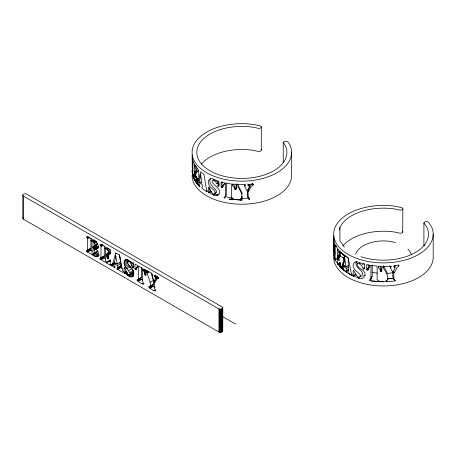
<?xml version="1.0" encoding="UTF-8"?>
<svg xmlns="http://www.w3.org/2000/svg" width="456" height="456" viewBox="0 0 456 456"><rect width="100%" height="100%" fill="white"/><g stroke="black" fill="none" stroke-linecap="round" stroke-linejoin="round"><path stroke-width="0.68" d="M196.935 181.602L196.941 179.521L195.476 176.512L194.718 171.798L195.915 172.072L195.858 177.019L196.696 178.313L198.759 179.938L198.115 182.947L197.362 183.05L195.886 179.863L194.746 179.117M340.085 256.278L340.153 251.866L337.873 248.925L337.873 250.241L338.922 252.464L339.862 256.158L344.115 257.965C345.585 261.812 341.726 266.224 343.687 269.587L341.373 267.678L340.239 267.353L335.297 260.313M339.156 260.325L338.865 254.71L338.312 255.73L337.845 255.787C337.953 258.37 339.412 261.681 339.093 260.98M340.951 267.598L344.018 270.1L343.482 268.704L343.898 270.186L340.341 267.478L339.942 262.177L339.332 263.22L337.879 264.32L337.879 263.101L338.945 263.585M340.78 267.461L340.239 263.374L340.239 267.353L343.813 269.935M241.714 198.582L241.919 196.593L241.714 198.582L240.226 199.415L241.452 200.081L228.975 199.118L231.443 199.306L231.916 198.041L232.349 198.081L231.899 199.34L241.452 200.081M196.844 167.933L196.775 172.339L194.74 166.258L194.74 164.935L198.759 170.345L198.759 179.938L196.468 178.125L198.759 179.938L200.047 174.283L200.458 176.945L198.987 183.608L199.848 186.498L196.924 183.42L196.935 182.423M192.215 157.423L192.25 163.305M423.898 245.328L423.898 222.95C424.519 221.519 426.936 221.331 428.258 221.918L431.507 226.723A49.761 28.728 0 0 1 387.953 262.764A49.761 28.728 0 0 1 333.838 231.859A49.761 28.728 0 0 1 395.797 206.329L401.941 207.697L402.865 208.591L402.711 232.372A2.485 1.436 0 0 1 401.474 233.119L399.815 233.164L394.691 232.053A45.041 26.003 0 0 0 342.923 245.869M340.187 256.329L340.153 255.856M240.586 199.905L240.648 198.542L249.016 198.172L249.375 199.517L248.52 199.7M192.842 174.505C191.189 176.808 203.057 191.953 194.313 179.658L194.313 164.274L192.859 160.312L192.899 174.517L194.011 174.409M381.666 271.514L381.894 266.384L378.269 266.167L378.269 267.529L379.774 269.245L380.509 271.462L381.666 271.514L381.837 268.795L380.788 268.749L380.122 266.532M195.573 173.628C196.251 172.499 195.772 169.296 194.968 171.849M337.041 258.364L335.075 258.626L335.228 260.108L333.889 254.556L335.228 260.108M261.322 126.859L261.294 127.207A2.759 1.59 0 0 1 260.427 128.119L258.945 128.449L253.103 127.23A45.047 26.009 0 0 0 196.952 150.303A45.047 26.009 0 0 0 245.915 178.313A45.047 26.009 0 0 0 285.365 145.681L283.233 142.261L285.581 141.166L287.599 141.468L289.919 144.974A49.761 28.728 0 0 1 246.365 181.021A49.761 28.728 0 0 1 192.255 150.115A49.761 28.728 0 0 1 254.209 124.585L260.12 125.845L261.322 126.859L261.294 150.286A2.759 1.59 0 0 1 260.427 151.198L258.945 151.535L253.103 150.309A45.047 26.009 0 0 0 201.335 164.12M381.085 271.685L381.307 268.966M222.705 331.216L222.739 307.732L222.22 306.991L26.824 194.199A2.354 1.362 0 0 0 23.49 194.199A2.354 1.362 0 0 0 23.49 196.126L23.49 219.205L218.943 332.048L220.134 332.316L221.491 332.156L222.705 331.216L222.739 307.732M192.5 167.432L192.096 171.279L192.369 172.168L192.29 163.345M133.557 276.057L131.47 276.946L128.883 276.233L128.883 274.945L130.393 274.66C129.766 269.918 119.723 263.91 126.198 259.202M124.539 265.141L127.868 263.22L127.526 259.521L124.197 261.448M356.142 261.852C354.557 267.529 362.058 269.559 362.771 273.993L361.864 274.632M380.509 271.462L380.788 268.749M192.09 156.083L192.227 155.006L192.364 164.149L192.101 163.333M98.348 246.485L95.019 248.406C100.206 250.92 99.533 260.758 92.773 255.081L92.773 253.895L93.788 254.032L94.107 252.92L94.027 249.438L92.802 247.711L92.802 246.542L93.731 246.702L97.06 244.781L97.441 243.447L94.107 245.368M93.788 254.032L97.117 252.105L97.441 250.999L94.107 252.92M155.291 278.924L155.262 277.419L154.35 276.239C154.037 274.181 158.699 276.957 158.198 278.445L157.155 278.599L156.67 279.14L154.812 282.771L154.265 280.976L155.291 278.924L158.067 277.316M339.52 230.137L339.925 227.424A45.053 26.009 0 0 1 394.697 208.973L399.815 210.085L401.474 210.039A2.485 1.436 0 0 0 402.711 209.293L402.87 208.951M364.863 275.983C366.789 269.77 357.304 269.154 357.042 264.03L358.387 263.534L358.387 262.234C354.757 260.131 351.707 264.463 353.662 267.678C354.665 271.548 360.377 272.568 360.599 276.41L358.672 277.043L358.672 278.331L362.001 278.439L364.247 277.1M125.115 266.418L128.444 264.497C130.792 268.02 136.618 272.352 132.445 276.695M129.612 275.088L133.722 272.739C133.534 268.122 127.583 266.167 127.486 261.767L128.837 260.815M192.09 171.302L192.968 175.987M213.419 180.28L213.761 179.442M195.008 179.35L195.464 180.04L195.886 179.863M334.014 235.809L333.695 237.582L333.695 252.972L334.014 251.199M248.896 186.042L248.856 184.56L247.631 184.002M378.269 267.529L378.514 266.179M222.67 186.983L223.087 185.415L224.489 184.133L224.489 182.765L221.114 181.955L221.114 186.567L221.867 187.49L222.397 187.433L223.32 186.179L222.3 185.911L222.1 185.335L222.1 182.041M348.236 258.033L348.253 273.429L353.759 276.159L348.253 273.429L346.081 271.765L345.996 270.932L346.628 270.511L346.321 268.322L343.921 266.566L344.149 265.398L346.075 266.806L348.441 265.614M368.146 269.616L368.556 268.037L369.976 266.72L369.976 265.358L366.561 264.623L366.778 269.81L367.867 270.066L368.75 268.521M146.484 271.291C147.396 270.63 152.76 273.247 152.709 275.196L152.047 275.629L154.43 283.621L154.43 288.54L155.644 290.768C154.025 291.344 149.978 288.722 148.895 286.875L149.015 286.539C153.279 286.704 146.769 274.387 147.334 273.019L146.484 271.291L147.596 270.647M338.095 263.277L337.879 264.32L340.045 263.448L340.085 262.399M234.481 188.898L234.042 187.199L232.543 185.455L232.987 184.116L234.412 185.854L235.114 188.089L234.777 189.44L235.347 189.667L235.934 189.508L236.43 187.644L236.43 183.694M117.238 264.087L115.442 253.884L115.687 252.92L119.62 255.195L122.333 270.003C125.622 275.276 119.318 270.294 117.249 269.046L117.146 268.219L117.853 267.757L117.511 265.586L114.787 264.013L115.049 262.821L117.238 264.087L120.566 262.166L119.25 254.682M339.161 257.081L339.862 256.158L339.156 256.033L338.289 258.244L339.156 255.97L338.449 255.474M377.14 281.472L371.03 280.913L383.439 281.842M346.075 266.806L344.485 256.483L344.839 255.474L348.253 258.119L351.188 272.699L352.317 274.774C351.485 275.983 349.347 273.366 348.253 273.429M235.347 189.667L235.655 188.317L236.214 188.157M87.529 250.578L87.649 238.784C84.896 234.202 89.194 237.793 91.981 239.235L91.981 254.625L87.381 251.968L86.651 250.96L90.864 248.651L90.978 238.271M100.913 258.301L101.032 246.514C98.279 241.931 102.583 245.516 105.364 246.964L105.364 262.348L100.081 258.962L100.132 258.358L104.133 256.443M104.361 246.001L104.247 256.38L100.428 258.301M340.826 266.931L341.863 266.731L342.239 265.802L344.115 257.965L342.883 257.48M195.259 174.984L195.544 173.804L195.122 174.272L195.915 172.072L195.35 171.068M339.954 255.377L339.692 254.744L340.341 252.088L344.308 255.109M136.447 267.889L136.139 269.371L135.523 269.718L134.947 268.652L134.947 264.041L137.512 265.523L137.512 266.885L136.447 267.889L137.558 267.245M122.265 268.259L121.045 267.558L120.401 266.589L121.182 265.831L120.84 263.665L119.21 262.719M138.305 279.226L138.157 279.773L137.222 279.727L137.102 280.064C138.179 281.916 142.186 284.476 143.851 283.963L142.637 281.728L142.637 268.481L138.305 265.979L138.305 279.226L141.634 277.305L141.634 267.541M137.159 280.366L141.491 277.846L141.634 277.305M149.813 286.642L153.284 284.658L153.427 284.111L153.427 280.303L151.261 273.07M93.731 246.702L94.107 245.989L94.021 242.729L92.773 240.933L92.773 239.691C96.757 240.038 101.705 249.837 95.019 248.406M111.076 264.697L112.358 264.377L112.803 263.408L115.009 255.394L115.51 258.016L113.704 264.839L114.861 266.931L114.764 267.638L111.025 265.232L111.076 264.697L112.74 263.733M369.713 266.367L369.97 265.443M338.164 263.334L337.879 264.32L338.466 263.579M223.708 185.073L224.42 183.426M92.596 251.131L90.174 249.58L90.083 248.708M105.439 258.546L103.558 257.309L103.466 256.437M370.585 280.867L369.428 280.024L370.842 279.385L372.221 276.142L372.221 264.987M249.375 199.517L249.58 198.605L248.246 198.212L248.035 197.596L248.035 192.677L244.826 186.829L244.764 184.537M196.08 179.265L196.405 179.653L195.903 179.858L196.342 178.45M231.87 199.415L232.748 199.363L233.181 198.024M398.875 265.922L398.943 265.284L398.094 265.107L393.556 266.122L393.642 266.749L394.913 267.273L395.13 267.815L393.522 271.542L394.286 272.95L396.845 267.928L398.875 265.922L398.293 264.885M225.093 198.292L223.947 197.419L225.344 196.838L225.538 196.251L225.538 183.004L231.409 183.985L231.409 197.231L231.614 197.881L232.942 198.502L232.748 199.363M370.842 279.385L371.047 265.529L377.123 266.082L377.123 279.328L377.329 279.973L378.668 280.565L378.474 281.432L387.178 281.648L393.767 281.124M140.551 277.807L140.653 278.724L142.717 280.07M152.344 284.618L152.481 285.57L155.051 287.189M124.078 268.242L124.237 267.797L124.961 268.122L126.283 272.015L128.142 274.518L128.142 275.806L125.32 273.412C122.983 274.307 124.522 269.165 124.078 268.242L125.189 267.598M107.023 254.135L107.633 252.898L107.992 252.943C109.007 254.345 109.104 258.432 108.009 259.133L106.185 255.645L106.185 254.334L108.693 253.171M210.364 178.792C207.526 184.817 216.036 187.53 216.668 192.335L215.813 192.859M395.574 265.306L394.571 267.524M235.934 189.508L236.162 184.384L232.543 184.087L232.543 185.455M344.548 260.621L342.69 264.788L343.06 266.771M339.692 254.744L339.292 253.781L339.925 251.786M370.654 279.505L372.033 276.752M370.557 279.517L371.777 276.889M157.856 278.542L158.369 277.51M369.719 280.543L370.243 279.494M338.443 258.957L339.161 257.532M252.96 183.979L253.325 184.862L251.188 186.646L248.577 191.566L248.258 190.22L250.743 185.313L252.778 183.54M108.796 261.316L109.497 260.051L110.05 260.285L110.306 265.204L106.242 262.855L106.242 261.641L108.129 261.795L110.46 260.353M367.325 270.134L368.858 267.564L369.343 267.484M394.235 281.078L395.443 280.349L393.961 279.596L393.756 274.067L390.558 268.288L390.41 267.746L391.339 266.851L391.356 266.264L382.818 266.572L382.658 267.324L383.752 268.27L387.651 275.663L387.651 279.477L387.44 280.121L385.953 281.113L387.178 281.648M195.727 172.961L194.94 173.65L195.915 172.072M244.672 186.282L245.607 185.41L245.362 184.629L237.872 184.498L236.886 184.765L236.926 185.341M225.344 196.838L226.313 194.963L226.313 183.112M366.778 269.81L368.362 267.25L368.169 264.697M339.292 253.781L340.159 252.385M23.49 196.126L218.851 308.934L221.491 309.077L222.705 308.131M339.161 256.734L338.09 257.634L339.156 256.033L338.118 255.827M224.238 197.944L225.076 196.673L231.916 198.041M196.57 172.22L196.074 172.117L196.57 172.22L195.88 171.353M343.037 257.52L343.545 258.592L344.115 257.965L343.59 258.695L343.83 259.19M195.92 173.126L195.926 172.778M363.706 269.137L364.464 268.573L364.304 264.121L363.523 263.779L362.662 264.224L359.356 262.576L359.356 263.819L361.631 265.626L363.232 268.875L363.706 269.137L364.458 268.139M221.867 187.49L222.819 186.242M363.232 268.875L364.384 267.381M221.325 187.148L222.3 185.911M362.662 264.224L363.449 263.232M343.556 258.626L344.115 257.965M217.535 185.404L217.848 186.139L218.983 184.954L216.674 180.53M359.356 263.819L360.268 262.867M218.236 182.953C216.566 185.997 216.184 181.095 214.291 180.77L214.291 179.527L217.284 181.477L218.059 180.69M358.672 278.331L361.015 275.971L364.036 275.988L365.188 275.458M216.97 183.985L218.15 182.81M216.97 195.556C225.492 190.505 212.331 185.814 212.086 180.861L213.408 180.394L213.408 179.1C209.806 176.882 206.899 181.288 208.797 184.441C209.794 188.271 215.437 189.491 215.414 193.486L213.676 193.925L213.676 195.208L216.668 195.658L219.022 194.017M216.668 195.658L218.15 194.381M196.393 171.883L196.838 171.986M214.291 180.77L215.169 180.017M213.676 195.208L215.015 194.091L215.015 192.802M196.844 171.923L198.759 170.345L196.844 171.923L196.291 171.325L196.678 172.129M353.981 276.193L356.199 274.563M353.759 276.159L353.297 275.709L355.686 273.913M424.097 245.539L424.468 245.271M209.11 192.962L211.185 191.628L211.778 191.885M211.185 191.628C209.287 192.797 209.954 188.698 209.885 187.929M208.894 192.922L208.443 192.466L210.028 191.457M86.748 237.183L87.86 236.544M87.039 237.576L88.15 236.938M87.415 237.946L89.085 236.989M87.529 238.14L89.194 237.183M87.649 238.784L89.866 237.502M92.773 240.933L94.438 239.97M93.394 241.458L95.059 240.5M93.805 242.085L95.475 241.121M94.021 242.729L96.244 241.446M94.107 243.418L96.889 241.817M94.107 245.989L97.441 244.063M93.36 246.753L96.136 245.151M87.301 250.31L90.978 248.144M93.993 246.417L97.322 244.496M88.15 249.934L90.75 248.719M86.651 250.96L89.98 249.039M86.697 251.239L90.031 249.312M92.802 247.711L96.13 245.79L97.356 247.511M86.839 251.501L90.174 249.58M93.36 248.178L96.689 246.257M87.381 251.968L90.715 250.048M87.637 252.117L90.966 250.19M100.132 244.912L101.243 244.268M93.719 248.68L97.048 246.759M100.428 245.305L101.534 244.667M94.027 249.438L95.692 248.474M100.804 245.676L102.469 244.712M100.913 245.869L102.577 244.906M96.421 248.754L98.644 247.471M94.107 250.361L96.33 249.079M97.305 248.68L98.41 248.035M101.032 246.514L103.25 245.231M94.027 253.639L97.362 251.712M93.389 254.123L96.165 252.521M92.773 255.081L96.102 253.154L98.388 254.419L95.053 256.34M93.936 255.753L97.265 253.827M106.237 248.782L106.237 247.465L110.17 249.734L110.05 254.169L109.366 253.827L108.095 250.68L106.237 248.782L107.901 247.825M107.268 249.654L108.938 248.691M95.942 256.677L98.718 255.075M96.672 256.785L98.895 255.502M97.339 256.694L98.992 255.765M108.095 250.68L110.318 249.398M108.727 251.889L110.392 250.925M107.428 253.371L108.534 252.732M106.738 254.015L107.85 253.376M107.263 253.838L108.927 252.875M106.681 254.288L108.346 253.331M100.691 258.039L104.361 255.873M109.183 253.302L110.848 252.345M100.035 258.689L103.369 256.762M100.081 258.962L103.415 257.041M106.185 255.645L108.961 254.043M109.366 253.827L110.477 253.188M100.223 259.23L103.558 257.309M109.679 254.112L110.791 253.468M106.63 256.107L108.847 254.824M100.77 259.698L104.099 257.771M101.021 259.84L104.356 257.919M106.983 256.654L108.648 255.691M107.251 257.321L108.921 256.357M107.456 258.125L108.568 257.48M115.442 253.884L116.554 253.245M107.662 258.774L108.773 258.13M109.269 260.41L110.38 259.772M107.291 261.932L109.514 260.65M106.242 262.855L110.352 260.513M112.803 263.408L114.473 262.451M111.401 264.64L113.618 263.357M110.968 264.93L113.743 263.329M111.988 264.611L114.211 263.329M111.025 265.232L114.353 263.311M111.178 265.534L113.954 263.927M114.787 264.013L115.898 263.374M111.748 266.036L113.971 264.754M124.539 260.507L126.762 259.225M114.228 267.467L115.339 266.828M117.511 265.586L120.84 263.665M124.078 262.616L127.412 260.69M117.825 267.398L121.153 265.477M127.486 261.767L128.598 261.123M124.197 263.876L127.526 261.955M117.146 268.219L121.182 265.831M127.412 262.263L129.076 261.299M117.5 268.139L120.834 266.219M117.773 268.048L121.108 266.127M117.072 268.51L120.401 266.589M129.418 261.841L129.418 260.604L132.251 262.867C134.246 262 133.557 267.353 133.009 268.054C131.277 266.509 131.755 263.203 129.418 261.841L130.53 261.202M117.249 269.046L120.578 267.125M117.716 269.479L121.045 267.558M130.393 262.855L131.505 262.211M131.185 264.07L133.409 262.787M125.913 267.7L129.248 265.774M131.801 265.472L133.465 264.508M126.768 268.801L130.102 266.88M132.172 266.828L133.283 266.184M132.274 267.319L133.386 266.68M124.078 272.346L126.301 271.063M132.417 267.621L133.528 266.977M128.415 270.619L131.744 268.698M124.214 273.15L126.437 271.867M124.385 273.429L126.608 272.146M124.625 273.628L126.295 272.665M124.824 273.68L126.985 272.454M125.611 273.509L126.722 272.87M137.108 266.999L138.214 266.355M136.8 267.256L137.911 266.612M125.879 273.72L127.543 272.756M134.947 268.652L137.723 267.051M126.375 274.255L127.486 273.611M135.107 269.274L136.771 268.31M129.897 272.397L133.232 270.476M135.523 269.718L136.635 269.074M130.336 273.275L133.671 271.349M127.298 275.185L128.41 274.546M130.484 274.067L133.813 272.146M130.108 274.996L133.443 273.07L132.947 273.161M128.883 276.233L132.217 274.307L133.517 274.854L130.188 276.775M131.47 276.946L133.135 275.988M143.452 270.317L143.452 268.949L146.017 270.431L145.857 275.481L145.036 275.025L144.512 272.545L143.452 270.317L145.116 269.353M143.851 270.892L145.515 269.929M144.164 271.502L146.382 270.22M144.512 272.545L146.176 271.582M146.558 271.645L147.67 271.006M146.895 272.146L148.006 271.502M144.729 273.646L146.393 272.682M147.145 272.54L148.81 271.582M144.826 274.392L145.937 273.748M147.334 273.019L148.998 272.061M145.036 275.025L146.148 274.381M137.102 280.064L139.325 278.781M137.324 280.651L140.653 278.724M137.974 281.175L141.303 279.254M138.293 281.363L141.628 279.437M152.047 275.629L153.159 274.991M154.248 275.817L155.359 275.173M154.35 276.239L155.462 275.601M154.795 276.775L155.906 276.131M142.648 283.877L143.76 283.233M142.973 284.06L144.079 283.421M155.262 277.419L156.927 276.456M155.416 278.069L157.639 276.786M150.098 282.224L153.427 280.303M157.155 278.599L158.266 277.96M156.67 279.14L158.335 278.177M154.265 280.976L156.488 279.699M150.098 286.032L153.427 284.111M149.363 286.522L151.586 285.245M148.895 286.875L151.671 285.274M148.958 287.177L152.293 285.251M149.152 287.497L152.481 285.57M149.767 287.987L153.096 286.06M150.087 288.169L153.421 286.248M154.441 290.683L155.553 290.044M154.772 290.877L155.884 290.233M346.554 270.801L348.891 269.587M346.321 268.322L348.669 267.119M346.081 271.765L348.447 270.573M345.996 270.932L348.367 269.741M345.927 271.223L348.897 269.741M339.994 251.946L341.601 253.04M195.521 172.716L194.718 173.109L196.399 172.79M125.086 259.84L126.426 259.43L128.649 260.102L128.649 261.396L127.726 261.459M197.551 183.05L197.494 182.628L197.898 183.124L196.878 178.792M338.728 256.682L337.845 257.093L339.703 256.637M343.921 266.566L345.169 266.019M199.409 186.282L198.759 185.734L199.848 186.498L197.756 184.503L194.746 180.331M196.924 183.42L198.115 184.851M196.861 178.712L197.927 178.427M338.922 252.464L340.016 252.179M96.718 252.196L97.117 252.105M195.476 176.512L196.576 176.272M195.276 171.695L196.399 171.484M335.075 258.626L335.268 246.314L336.574 246.12M217.284 181.477L218.395 181.06L219.051 182.149L219.051 185.866L218.606 186.441L217.848 186.139M335.097 259.521L337.714 259.168M96.695 244.826L97.06 244.781M194.267 176.073L193.19 176.181L193.789 178.803M194.216 175.873C191.628 176.751 192.517 171.65 192.227 170.424M387.235 278.907L393.209 278.428M192.859 175.395L194.609 175.246M387.446 278.838L392.787 278.468M225.389 195.67L225.954 195.658M333.889 254.556C335.211 260.114 334.556 248.206 334.048 247.471L334.447 248.286L334.613 244.809L333.746 238.226L333.746 246.251L335.092 246.24M335.12 253.599L333.746 253.61L333.746 252.43L335.092 252.413M217.86 194.484L215.015 194.091M192.5 168.834L192.381 169.478L192.204 165.078M354.546 275.886L357.8 277.995L357.8 276.712L355.651 274.404L353.759 270.317L353.143 270.813L353.297 275.709M209.657 192.666L212.827 194.849L212.827 193.561L210.729 191.206L208.894 187.08L208.295 187.564L208.443 192.466M395.386 242.581L390.752 241.475A28.266 16.319 0 0 0 355.663 254.197M206.682 191.691L207.292 191.845L207.497 191.509L206.443 189.394L203.992 174.437L200.606 171.866L200.401 172.807L201.917 183.164L200.081 181.71L199.865 182.879L202.15 184.68L202.441 186.88L201.774 187.57L202.327 188.59L206.682 191.691L206.665 190.22M340.33 267.376L340.239 266.104M195.92 172.015L195.265 171.502M371.019 277.926L371.805 278.24M235.114 188.089L235.655 188.317M248.577 191.566L247.802 190.146L249.426 186.447L249.21 185.905L247.921 185.353L247.836 184.726L252.499 183.962L253.45 184.498M339.15 255.822L338.54 255.041M90.67 240.443L92.522 241.509M104.236 248.275L105.467 248.987M119.033 256.819L120.27 257.532M141.85 269.992L143.087 270.704M222.015 316.27L235.581 324.108M109.577 260.935L110.734 261.607M368.362 267.25L368.858 267.564M247.745 191.332L247.745 196.245L248.138 196.986M392.776 271.411L392.776 276.325L393.146 277.06M341.567 266.931L343.117 268.014M348.253 258.119L341.675 253.091M196.775 178.461L198.759 179.938L195.367 175.828L195.915 176.369M237.616 184.321L241.919 192.785L241.919 194.142L237.758 185.951M340.906 267.775L343.898 270.186M339.133 255.548L339.862 256.158M402.386 231.021L402.87 232.03M339.925 255.628L339.56 255.274L339.891 255.907M222.277 330.127L222.739 330.811M198.759 179.938L195.658 176.939L196.627 178.256M340.341 252.088L344.485 256.483M260.952 149.311L261.322 149.939M342.239 265.802L342.855 266.532L342.524 264.623M196.935 180.32L197.129 180.553L196.924 179.442M194.74 164.935L196.576 167.409M344.422 247.163L339.925 240.888L339.925 227.424M423.898 222.95L426.953 227.424A45.053 26.009 0 0 1 410.862 254.79A45.053 26.009 0 0 1 360.913 256.682M196.929 182.685L197.756 184.503M196.935 182.913L197.425 183.905M363.706 263.186L364.429 264.417M247.768 189.274L248.258 190.22M384.015 266.167L387.252 272.956M340.358 263.654L340.239 263.374L341.082 266.902M394.417 279.294L395.078 280.885M394.263 265.683L394.913 267.273M393.517 270.955L394.286 272.95M392.964 276.94L393.961 279.596M339.053 263.847L340.239 267.193M249.284 197.944L249.654 199.289M339.332 263.22L340.239 267.045M244.541 184.925L244.684 185.467M248.856 184.56L249.21 185.905M389.908 265.728L390.41 267.746M247.939 196.861L248.246 198.212M333.746 252.43L333.872 252.806L333.746 246.251M335.268 246.314L335.097 244.439L337.4 248.263L337.4 263.648M386.175 280.206L386.312 281.563M241.902 198.736L241.851 200.099L241.851 198.736M383.485 265.871L383.485 267.911L383.439 265.837M433.2 234.156L433.2 257.235A49.761 28.728 0 0 1 382.259 285.958A49.761 28.728 0 0 1 333.735 255.879M291.612 152.412L291.612 175.492A49.761 28.728 0 0 1 241.851 204.22A49.761 28.728 0 0 1 192.096 175.492M283.233 142.261L283.233 162.547M241.851 192.654L241.851 198.166M222.574 307.338L222.574 330.418M222.465 308.512L222.465 331.592M222.049 308.837L222.049 331.917M221.491 309.077L221.491 332.156M220.829 309.214L220.829 332.299M220.134 309.236L220.134 332.316M219.456 309.139L219.456 332.224M218.943 308.968L218.943 332.048M192.5 156.944L192.5 158.34M192.5 160.438L192.5 163.237M22.8 195.162L22.8 218.242M392.867 272.625A28.266 16.319 0 0 1 386.791 273.44M377.42 273.184A28.266 16.319 0 0 1 371.936 272.146M357.532 263.767A28.266 16.319 0 0 1 356.136 261.459M407.92 249.079A28.266 16.319 0 0 1 411.392 254.801M23.49 219.205A2.354 1.362 0 0 1 23.113 217.563M197.362 183.05L197.248 182.639L197.362 183.05M346.594 272.181L343.505 269.952L346.594 272.181M195.413 180.063L194.98 179.476L195.413 180.063M341.857 267.769L341.493 267.7L343.545 269.177L341.857 267.769M197.898 183.124L197.157 181.642L197.898 183.124"/></g></svg>
